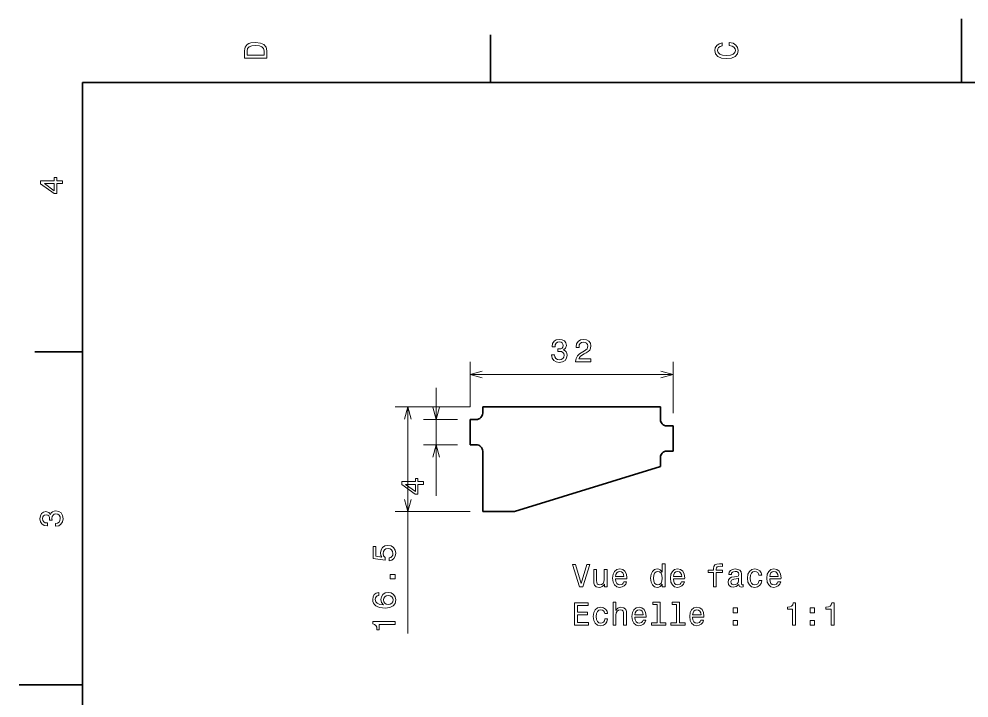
# Model space of a CAD drawing. Extents: x 0 to 297, y 0 to 210.
# Drawn here: x 0 to 149.7, y 102.9 to 210 of the extents above; entities that cross this region are included whole.
import ezdxf

# ---------------------------------------------------------------- set-up
doc = ezdxf.new("R2010")
doc.units = 0

msp = doc.modelspace()

# ---------------------------------------------------------------- linework, layer by layer
at = {"color": 7, "lineweight": 35, "ltscale": 0.25}
for p, q in [((148.5, 200), (148.5, 210)), ((10, 105), (0, 105))]:
    msp.add_line(p, q, dxfattribs=at)
at = {"color": 7, "lineweight": 35, "ltscale": 0.1875}
for p, q in [((74.300003, 200), (74.300003, 207.5)), ((10, 157.5), (2.5, 157.5))]:
    msp.add_line(p, q, dxfattribs=at)
at = {"color": 7, "lineweight": 35}
for p, q in [((287, 200), (10, 200)), ((10, 200), (10, 10)), ((73.073677, 148.831894), (101.073677, 148.831894)), ((101.073677, 139.421448), (78.073677, 132.304474))]:
    msp.add_line(p, q, dxfattribs=at)
at = {"color": 7, "lineweight": 13, "ltscale": 0.177779}
msp.add_line((71.073677, 148.831894), (71.073677, 155.943039), dxfattribs=at)
at = {"color": 7, "lineweight": 13, "ltscale": 0.202779}
msp.add_line((103.073677, 147.831894), (103.073677, 155.943039), dxfattribs=at)
at = {"color": 7, "lineweight": 13}
for p, q in [((71.073677, 153.943039), (103.073677, 153.943039)), ((61.257675, 113.060371), (61.257675, 148.831894))]:
    msp.add_line(p, q, dxfattribs=at)
at = {"color": 8, "lineweight": 13, "ltscale": 0.425901}
msp.add_line((65.739311, 134.795868), (65.739311, 151.831894), dxfattribs=at)
at = {"color": 7, "lineweight": 13, "ltscale": 0.2954}
for p, q in [((71.073677, 148.831894), (59.257675, 148.831894)), ((71.073677, 132.304474), (59.257675, 132.304474))]:
    msp.add_line(p, q, dxfattribs=at)
at = {"color": 7, "lineweight": 35, "ltscale": 0.025}
for p, q in [((73.073677, 147.831894), (73.073677, 148.831894)), ((71.073677, 146.831894), (72.073677, 146.831894)), ((102.073677, 145.831894), (103.073677, 145.831894)), ((72.073677, 142.831894), (71.073677, 142.831894)), ((103.073677, 141.831894), (102.073677, 141.831894))]:
    msp.add_line(p, q, dxfattribs=at)
at = {"color": 7, "lineweight": 35, "ltscale": 0.05}
msp.add_line((101.073677, 148.831894), (101.073677, 146.831894), dxfattribs=at)
at = {"color": 8, "lineweight": 13, "ltscale": 0.133359}
for p, q in [((69.073677, 146.831894), (63.739311, 146.831894)), ((69.073677, 142.831894), (63.739311, 142.831894))]:
    msp.add_line(p, q, dxfattribs=at)
at = {"color": 7, "lineweight": 35, "ltscale": 0.1}
for p, q in [((71.073677, 146.831894), (71.073677, 142.831894)), ((103.073677, 141.831894), (103.073677, 145.831894))]:
    msp.add_line(p, q, dxfattribs=at)
at = {"color": 7, "lineweight": 35, "ltscale": 0.238186}
msp.add_line((73.073677, 132.304474), (73.073677, 141.831894), dxfattribs=at)
at = {"color": 7, "lineweight": 35, "ltscale": 0.035261}
msp.add_line((101.073677, 140.831894), (101.073677, 139.421448), dxfattribs=at)
at = {"color": 7, "lineweight": 35, "ltscale": 0.125}
msp.add_line((78.073677, 132.304474), (73.073677, 132.304474), dxfattribs=at)
at = {"color": 7, "lineweight": 13}
for points in [[(35.533215, 204.994965), (35.533215, 203.829971), (39.033215, 203.829971), (39.033215, 204.994965), (38.922264, 205.544678), (38.584366, 205.953171), (38.034657, 206.205338), (37.283215, 206.296112), (36.516644, 206.215424), (36.21405, 206.114563), (35.971977, 205.973343), (35.644165, 205.56485), (35.563473, 205.297562)], [(35.951801, 204.959656), (36.027451, 205.342941), (36.259438, 205.605194), (36.672985, 205.761536), (37.283215, 205.811966), (37.873272, 205.756485), (38.286816, 205.600143), (38.533936, 205.332855), (38.614628, 204.959656), (38.614628, 204.298996), (35.951801, 204.298996)], [(111.93206, 205.817017), (112.35569, 205.716141), (112.658287, 205.549713), (112.844887, 205.317734), (112.905403, 205.045395), (112.814629, 204.71759), (112.54229, 204.460388), (112.098488, 204.28891), (111.483215, 204.233429), (110.872986, 204.28891), (110.424141, 204.455338), (110.151802, 204.71254), (110.055984, 205.045395), (110.106415, 205.287476), (110.247627, 205.494247), (110.474571, 205.655624), (110.787247, 205.766571), (110.787247, 206.245682), (110.308144, 206.094391), (109.94503, 205.832138), (109.718086, 205.474075), (109.637398, 205.045395), (109.763474, 204.510818), (110.116501, 204.10231), (110.696472, 203.840057), (111.483215, 203.749283), (112.269958, 203.840057), (112.84993, 204.10231), (113.208, 204.510818), (113.329041, 205.045395), (113.233215, 205.51442), (112.965927, 205.892654), (112.527161, 206.159943), (111.93206, 206.301163)], [(6.833213, 184.02739), (6.833213, 184.481277), (5.965778, 184.481277), (5.965778, 184.98056), (5.56232, 184.98056), (5.56232, 184.481277), (3.408862, 184.481277), (3.408862, 184.022339), (5.521974, 182.489197), (5.965778, 182.489197), (5.965778, 184.02739)], [(5.56232, 182.912827), (3.993876, 184.02739), (5.56232, 184.02739)], [(83.934769, 157.04245), (83.934769, 157.007156), (84.015465, 156.52301), (84.252495, 156.159897), (84.625694, 155.927902), (85.119934, 155.842163), (85.644424, 155.927902), (86.037796, 156.149811), (86.289963, 156.502838), (86.380737, 156.956726), (86.340393, 157.254272), (86.229439, 157.496353), (86.047882, 157.682953), (85.805809, 157.819122), (86.133621, 158.091446), (86.249619, 158.525162), (86.173965, 158.918533), (85.957108, 159.216095), (85.60408, 159.402695), (85.119934, 159.468246), (84.666039, 159.387558), (84.318054, 159.165649), (84.09111, 158.812637), (84.015465, 158.343613), (84.015465, 158.308304), (84.46431, 158.308304), (84.504654, 158.631073), (84.63578, 158.863068), (84.847595, 159.004272), (85.145149, 159.054703), (85.407394, 159.014359), (85.599037, 158.908447), (85.715034, 158.736984), (85.760422, 158.50499), (85.715034, 158.257874), (85.593994, 158.091446), (85.382179, 157.990585), (85.094711, 157.960327), (84.898026, 157.965363), (84.898026, 157.566956), (85.145149, 157.577042), (85.462875, 157.531647), (85.699905, 157.410614), (85.84111, 157.213928), (85.891541, 156.956726), (85.836067, 156.664215), (85.689819, 156.447357), (85.457825, 156.311188), (85.150192, 156.265808), (84.832466, 156.316238), (84.600479, 156.467529), (84.454224, 156.70961), (84.39875, 157.04245)], [(87.711143, 155.943039), (90.11676, 155.943039), (90.11676, 156.376755), (88.215462, 156.376755), (88.321373, 156.613785), (88.50293, 156.810471), (89.062729, 157.168549), (89.360275, 157.319839), (89.69313, 157.536697), (89.930161, 157.788849), (90.06633, 158.086411), (90.11676, 158.424301), (90.031029, 158.847931), (89.793991, 159.180786), (89.430878, 159.392609), (88.961861, 159.468246), (88.477715, 159.382523), (88.109558, 159.145477), (87.872528, 158.767242), (87.791832, 158.26796), (87.791832, 158.197357), (88.250763, 158.197357), (88.250763, 158.237701), (88.296158, 158.580643), (88.432327, 158.832809), (88.649185, 158.994186), (88.936646, 159.049667), (89.229156, 158.999237), (89.446014, 158.873154), (89.587219, 158.676468), (89.637657, 158.429352), (89.602356, 158.197357), (89.506531, 158.000671), (89.345146, 157.829208), (89.123245, 157.677902), (88.825699, 157.516525), (88.331459, 157.203842), (87.983475, 156.870987), (87.776703, 156.467529), (87.711143, 155.95816)], [(5.73379, 129.979111), (5.769093, 129.979111), (6.253242, 130.059799), (6.616354, 130.296829), (6.848343, 130.670029), (6.934078, 131.164276), (6.848343, 131.688766), (6.626441, 132.082138), (6.273415, 132.334305), (5.819525, 132.425079), (5.521974, 132.384735), (5.279899, 132.273788), (5.0933, 132.092224), (4.957133, 131.850143), (4.684798, 132.177963), (4.251081, 132.293961), (3.857709, 132.218307), (3.560158, 132.00145), (3.373559, 131.648422), (3.307997, 131.164276), (3.388689, 130.710388), (3.610591, 130.362396), (3.963617, 130.135452), (4.432637, 130.059799), (4.46794, 130.059799), (4.46794, 130.508652), (4.145173, 130.548996), (3.913184, 130.680115), (3.771974, 130.891937), (3.721542, 131.189484), (3.761888, 131.451736), (3.867795, 131.643372), (4.039265, 131.759369), (4.271254, 131.804764), (4.518372, 131.759369), (4.684798, 131.638336), (4.785663, 131.426514), (4.815922, 131.139053), (4.810879, 130.942368), (5.209294, 130.942368), (5.199208, 131.189484), (5.244596, 131.507217), (5.365634, 131.744247), (5.56232, 131.885452), (5.819525, 131.935883), (6.112032, 131.880417), (6.328891, 131.734161), (6.465058, 131.502167), (6.510447, 131.194534), (6.460014, 130.876801), (6.308718, 130.644821), (6.066643, 130.498566), (5.73379, 130.443085)], [(58.344849, 124.535728), (58.758396, 124.646683), (59.081161, 124.893799), (59.28289, 125.256912), (59.35854, 125.720886), (59.267761, 126.230255), (59.020641, 126.62867), (58.62727, 126.880829), (58.122948, 126.976654), (57.653927, 126.890915), (57.28577, 126.648842), (57.04874, 126.270599), (56.963005, 125.78141), (57.023525, 125.403168), (57.189949, 125.110657), (56.246868, 125.251869), (56.246868, 126.785011), (55.833321, 126.785011), (55.833321, 124.913971), (57.689232, 124.636597), (57.689232, 125.040054), (57.452198, 125.332558), (57.366463, 125.705757), (57.42194, 126.028526), (57.583321, 126.27565), (57.830441, 126.431984), (58.148163, 126.487457), (58.465889, 126.431984), (58.713005, 126.270599), (58.869347, 126.023483), (58.92482, 125.705757), (58.889519, 125.438469), (58.773525, 125.231697), (58.591969, 125.080399), (58.344849, 125.004753)], [(89.469208, 123.952881), (88.59169, 120.972336), (87.68895, 123.952881), (87.209846, 123.952881), (88.339531, 120.447838), (88.843849, 120.447838), (89.948318, 123.952881)], [(92.671661, 123.156052), (92.227859, 123.156052), (92.227859, 121.592651), (92.177422, 121.229538), (92.031174, 120.967293), (91.804222, 120.805908), (91.506676, 120.755478), (91.269646, 120.795822), (91.118347, 120.916855), (91.032608, 121.123627), (91.012436, 121.416138), (91.012436, 123.156052), (90.568634, 123.156052), (90.568634, 121.375793), (90.583763, 121.017723), (90.679588, 120.720169), (90.972092, 120.447838), (91.441116, 120.35202), (91.693275, 120.387321), (91.910133, 120.478096), (92.096733, 120.634438), (92.248032, 120.861382), (92.248032, 120.447838), (92.671661, 120.447838)], [(94.008118, 121.67334), (95.783333, 121.67334), (95.788376, 121.880112), (95.70768, 122.460083), (95.485779, 122.893806), (95.132751, 123.156052), (94.663734, 123.251869), (94.204803, 123.151009), (93.851776, 122.868584), (93.624832, 122.409653), (93.544136, 121.804466), (93.619789, 121.184151), (93.846733, 120.730255), (94.194717, 120.447838), (94.648605, 120.35202), (95.041977, 120.41758), (95.364746, 120.58905), (95.601776, 120.861382), (95.737946, 121.224495), (95.299179, 121.224495), (95.208405, 121.022766), (95.077278, 120.871468), (94.704079, 120.750435), (94.416618, 120.805908), (94.19976, 120.982422), (94.058548, 121.269882), (94.008118, 121.658211)], [(94.008118, 122.046539), (94.063591, 122.394524), (94.19976, 122.651726), (94.406532, 122.808067), (94.678864, 122.863541), (94.946152, 122.808067), (95.152931, 122.651726), (95.279007, 122.394524), (95.324402, 122.046539)], [(101.356094, 120.866425), (101.356094, 120.447838), (101.799904, 120.447838), (101.799904, 124.068878), (101.361145, 124.068878), (101.361145, 122.742508), (101.023247, 123.125793), (100.816475, 123.216568), (100.579437, 123.251869), (100.150764, 123.151009), (99.817917, 122.868584), (99.601059, 122.414696), (99.525406, 121.804466), (99.601059, 121.194237), (99.817917, 120.735298), (100.150764, 120.447838), (100.579437, 120.35202), (100.816475, 120.387321), (101.02829, 120.478096)], [(100.65509, 122.853455), (100.947594, 122.782852), (101.169495, 122.586166), (101.300621, 122.258354), (101.351059, 121.804466), (101.300621, 121.345535), (101.169495, 121.017723), (100.947594, 120.815994), (100.65509, 120.750435), (100.377716, 120.815994), (100.165894, 121.017723), (100.024689, 121.350578), (99.979294, 121.804466), (100.024689, 122.253311), (100.165894, 122.581123), (100.377716, 122.782852)], [(103.11618, 121.67334), (104.891403, 121.67334), (104.896446, 121.880112), (104.81575, 122.460083), (104.593849, 122.893806), (104.240822, 123.156052), (103.771805, 123.251869), (103.312866, 123.151009), (102.959846, 122.868584), (102.732903, 122.409653), (102.652206, 121.804466), (102.727859, 121.184151), (102.954803, 120.730255), (103.30278, 120.447838), (103.756676, 120.35202), (104.150047, 120.41758), (104.472809, 120.58905), (104.709846, 120.861382), (104.846008, 121.224495), (104.407249, 121.224495), (104.316475, 121.022766), (104.185349, 120.871468), (103.812149, 120.750435), (103.524689, 120.805908), (103.307831, 120.982422), (103.166618, 121.269882), (103.11618, 121.658211)], [(103.11618, 122.046539), (103.171661, 122.394524), (103.307831, 122.651726), (103.514603, 122.808067), (103.786934, 122.863541), (104.05423, 122.808067), (104.261002, 122.651726), (104.387077, 122.394524), (104.432465, 122.046539)], [(109.415176, 122.687035), (109.415176, 120.447838), (109.858978, 120.447838), (109.858978, 122.687035), (110.86763, 122.687035), (110.86763, 123.065269), (109.858978, 123.065269), (109.858978, 123.231697), (109.894287, 123.433426), (110.010277, 123.569595), (110.206963, 123.650284), (110.489388, 123.68055), (110.86763, 123.660378), (110.86763, 124.043655), (110.388519, 124.068878), (109.954803, 124.023483), (109.652206, 123.887321), (109.470657, 123.650284), (109.415176, 123.312393), (109.415176, 123.065269), (108.603218, 123.065269), (108.603218, 122.687035)], [(113.444717, 120.800865), (113.444717, 120.785736), (113.469933, 120.614265), (113.545578, 120.493225), (113.863304, 120.397408), (114.11042, 120.437752), (114.11042, 120.780693), (114.004517, 120.765564), (113.863304, 120.831123), (113.838089, 121.032852), (113.838089, 122.434868), (113.777573, 122.792938), (113.601059, 123.045097), (113.293419, 123.196396), (112.859703, 123.251869), (112.436066, 123.191353), (112.12339, 123.019882), (111.926704, 122.752594), (111.861145, 122.399567), (111.861145, 122.369308), (112.259552, 122.369308), (112.294861, 122.581123), (112.405807, 122.732422), (112.587364, 122.823196), (112.844574, 122.858498), (113.09169, 122.833282), (113.268204, 122.757637), (113.374107, 122.626511), (113.409409, 122.444954), (113.389236, 122.233139), (113.308548, 122.127235), (113.106819, 122.076797), (112.728577, 122.036453), (112.294861, 121.945679), (111.987221, 121.784294), (111.805664, 121.532135), (111.750191, 121.158936), (111.800621, 120.82608), (111.956963, 120.578964), (112.209122, 120.422623), (112.557106, 120.367149), (113.026123, 120.473053)], [(116.596733, 122.258354), (117.035492, 122.258354), (116.944717, 122.661812), (116.727859, 122.979538), (116.389961, 123.176224), (115.951202, 123.251869), (115.467049, 123.151009), (115.098892, 122.868584), (114.866905, 122.409653), (114.786209, 121.79438), (114.861862, 121.184151), (115.088806, 120.730255), (115.446877, 120.447838), (115.936066, 120.35202), (116.369789, 120.427666), (116.707687, 120.639481), (116.939667, 120.972336), (117.040535, 121.416138), (116.616905, 121.416138), (116.54126, 121.13372), (116.400047, 120.921898), (116.198318, 120.790779), (115.951202, 120.750435), (115.643562, 120.815994), (115.421661, 121.017723), (115.285492, 121.345535), (115.240105, 121.809509), (115.285492, 122.263397), (115.426704, 122.591209), (115.653648, 122.792938), (115.951202, 122.863541), (116.213448, 122.818153), (116.410133, 122.702164), (116.54126, 122.510521)], [(118.296295, 121.67334), (120.071518, 121.67334), (120.076553, 121.880112), (119.995865, 122.460083), (119.773964, 122.893806), (119.420937, 123.156052), (118.95192, 123.251869), (118.492981, 123.151009), (118.139961, 122.868584), (117.91301, 122.409653), (117.832321, 121.804466), (117.907974, 121.184151), (118.134918, 120.730255), (118.482895, 120.447838), (118.93679, 120.35202), (119.330162, 120.41758), (119.652924, 120.58905), (119.889954, 120.861382), (120.026123, 121.224495), (119.587364, 121.224495), (119.496582, 121.022766), (119.365463, 120.871468), (118.992264, 120.750435), (118.704803, 120.805908), (118.487946, 120.982422), (118.346733, 121.269882), (118.296295, 121.658211)], [(118.296295, 122.046539), (118.351776, 122.394524), (118.487946, 122.651726), (118.694717, 122.808067), (118.967049, 122.863541), (119.234344, 122.808067), (119.441116, 122.651726), (119.567192, 122.394524), (119.612579, 122.046539)], [(59.257675, 121.702446), (59.257675, 122.398415), (58.506233, 122.398415), (58.506233, 121.702446)], [(113.394287, 121.395966), (113.333763, 121.13372), (113.172379, 120.931984), (112.930305, 120.800865), (112.632751, 120.755478), (112.441116, 120.780693), (112.304947, 120.861382), (112.219208, 121.002594), (112.193993, 121.19928), (112.214172, 121.375793), (112.294861, 121.501869), (112.61763, 121.643082), (113.026123, 121.703598), (113.394287, 121.824638)], [(56.70076, 119.52478), (56.292255, 119.428963), (55.989662, 119.207054), (55.798019, 118.86412), (55.73246, 118.420311), (55.767761, 118.122765), (55.863583, 117.865555), (56.01992, 117.638611), (56.241825, 117.446968), (56.519203, 117.295677), (56.857098, 117.184723), (57.255512, 117.11412), (57.704361, 117.093948), (58.420498, 117.174637), (58.939949, 117.421753), (59.252632, 117.820168), (59.35854, 118.364838), (59.267761, 118.854034), (59.030727, 119.227234), (58.657532, 119.469307), (58.183468, 119.555038), (57.704361, 119.469307), (57.336205, 119.23732), (57.104218, 118.87925), (57.023525, 118.43544), (57.12439, 117.956337), (57.411854, 117.598267), (56.857098, 117.67392), (56.458683, 117.835297), (56.221653, 118.08242), (56.140961, 118.425354), (56.181305, 118.677521), (56.287212, 118.869164), (56.463726, 118.995239), (56.70076, 119.060806)], [(58.188511, 119.065849), (58.506233, 119.010368), (58.74831, 118.869164), (58.909691, 118.642212), (58.960125, 118.359795), (58.909691, 118.062248), (58.753353, 117.835297), (58.511276, 117.689049), (58.193554, 117.643654), (57.880875, 117.694092), (57.643841, 117.835297), (57.492546, 118.067291), (57.437069, 118.379967), (57.492546, 118.652306), (57.638798, 118.869164), (57.875832, 119.010368)], [(87.532608, 114.401009), (89.751633, 114.401009), (89.751633, 114.824638), (87.99659, 114.824638), (87.99659, 116.009796), (89.55999, 116.009796), (89.55999, 116.428383), (87.99659, 116.428383), (87.99659, 117.477379), (89.711288, 117.477379), (89.711288, 117.901009), (87.532608, 117.901009)], [(92.308548, 116.211525), (92.747307, 116.211525), (92.656532, 116.614983), (92.439674, 116.932709), (92.101776, 117.129395), (91.663017, 117.20504), (91.178864, 117.104179), (90.810707, 116.821754), (90.57872, 116.362823), (90.498032, 115.747551), (90.573677, 115.137321), (90.800621, 114.683426), (91.158691, 114.401009), (91.647888, 114.305191), (92.081604, 114.380836), (92.419495, 114.592651), (92.651489, 114.925507), (92.75235, 115.369308), (92.32872, 115.369308), (92.253075, 115.086891), (92.111862, 114.875069), (91.910133, 114.74395), (91.663017, 114.703606), (91.355377, 114.769165), (91.133476, 114.970894), (90.997307, 115.298706), (90.95192, 115.76268), (90.997307, 116.216568), (91.138519, 116.54438), (91.365463, 116.746109), (91.663017, 116.816711), (91.925262, 116.771324), (92.121948, 116.655334), (92.253075, 116.463692)], [(93.619789, 114.401009), (94.063591, 114.401009), (94.063591, 115.964409), (94.108978, 116.322479), (94.255234, 116.584724), (94.482178, 116.746109), (94.784775, 116.806625), (95.026848, 116.756195), (95.178146, 116.620026), (95.253792, 116.393082), (95.279007, 116.090492), (95.279007, 114.401009), (95.722809, 114.401009), (95.722809, 116.181267), (95.702637, 116.539337), (95.611862, 116.836891), (95.314308, 117.109222), (94.850334, 117.20504), (94.598175, 117.169739), (94.381317, 117.073921), (94.19976, 116.922623), (94.063591, 116.715851), (94.063591, 118.022049), (93.619789, 118.022049)], [(97.044136, 115.626511), (98.819351, 115.626511), (98.824402, 115.833282), (98.743706, 116.413254), (98.521805, 116.846977), (98.168777, 117.109222), (97.69976, 117.20504), (97.240822, 117.104179), (96.887802, 116.821754), (96.660851, 116.362823), (96.580162, 115.757637), (96.655807, 115.137321), (96.882751, 114.683426), (97.230736, 114.401009), (97.684631, 114.305191), (98.078003, 114.37075), (98.400764, 114.542221), (98.637802, 114.814552), (98.773964, 115.177666), (98.335205, 115.177666), (98.244431, 114.975937), (98.113304, 114.824638), (97.740105, 114.703606), (97.452637, 114.759079), (97.235779, 114.935593), (97.094574, 115.223053), (97.044136, 115.611382)], [(97.044136, 115.99971), (97.099617, 116.347694), (97.235779, 116.604897), (97.442551, 116.761238), (97.71489, 116.816711), (97.982178, 116.761238), (98.18895, 116.604897), (98.315033, 116.347694), (98.36042, 115.99971)], [(100.574402, 117.648849), (100.574402, 114.774208), (99.661575, 114.774208), (99.661575, 114.401009), (101.92598, 114.401009), (101.92598, 114.774208), (101.018204, 114.774208), (101.018204, 118.022049), (99.878433, 118.022049), (99.878433, 117.648849)], [(103.61042, 117.648849), (103.61042, 114.774208), (102.697594, 114.774208), (102.697594, 114.401009), (104.962006, 114.401009), (104.962006, 114.774208), (104.05423, 114.774208), (104.05423, 118.022049), (102.914459, 118.022049), (102.914459, 117.648849)], [(106.152206, 115.626511), (107.927422, 115.626511), (107.932465, 115.833282), (107.851776, 116.413254), (107.629875, 116.846977), (107.276848, 117.109222), (106.807831, 117.20504), (106.348892, 117.104179), (105.995865, 116.821754), (105.768921, 116.362823), (105.688232, 115.757637), (105.763878, 115.137321), (105.990822, 114.683426), (106.338806, 114.401009), (106.792694, 114.305191), (107.186066, 114.37075), (107.508835, 114.542221), (107.745865, 114.814552), (107.882034, 115.177666), (107.443275, 115.177666), (107.352493, 114.975937), (107.221375, 114.824638), (106.848175, 114.703606), (106.560707, 114.759079), (106.343849, 114.935593), (106.202637, 115.223053), (106.152206, 115.611382)], [(106.152206, 115.99971), (106.207687, 116.347694), (106.343849, 116.604897), (106.550621, 116.761238), (106.82296, 116.816711), (107.090248, 116.761238), (107.29702, 116.604897), (107.423103, 116.347694), (107.468491, 115.99971)], [(112.531891, 116.35778), (113.227859, 116.35778), (113.227859, 117.109222), (112.531891, 117.109222)], [(121.897163, 114.401009), (122.356094, 114.401009), (122.356094, 117.926224), (122.013153, 117.926224), (121.922379, 117.618591), (121.740822, 117.411819), (121.46344, 117.290779), (121.080154, 117.250435), (121.080154, 116.892365), (121.897163, 116.892365)], [(124.67598, 116.35778), (125.371948, 116.35778), (125.371948, 117.109222), (124.67598, 117.109222)], [(127.969208, 114.401009), (128.428131, 114.401009), (128.428131, 117.926224), (128.085205, 117.926224), (127.994423, 117.618591), (127.812866, 117.411819), (127.535492, 117.290779), (127.152206, 117.250435), (127.152206, 116.892365), (127.969208, 116.892365)], [(59.257675, 114.487602), (59.257675, 114.946541), (55.73246, 114.946541), (55.73246, 114.6036), (56.040096, 114.512817), (56.246868, 114.331268), (56.367905, 114.053886), (56.408249, 113.670601), (56.766319, 113.670601), (56.766319, 114.487602)], [(112.531891, 114.401009), (113.227859, 114.401009), (113.227859, 115.152451), (112.531891, 115.152451)], [(124.67598, 114.401009), (125.371948, 114.401009), (125.371948, 115.152451), (124.67598, 115.152451)]]:
    msp.add_lwpolyline(points, close=True, dxfattribs=at)
for points in [[(73.005531, 154.460678), (71.073677, 153.943039), (73.005531, 153.4254)], [(101.14183, 153.4254), (103.073677, 153.943039), (101.14183, 154.460678)], [(61.775311, 146.90004), (61.257675, 148.831894), (60.740036, 146.90004)], [(60.740036, 134.236328), (61.257675, 132.304474), (61.775311, 134.236328)]]:
    msp.add_lwpolyline(points, dxfattribs=at)
at = {"color": 8, "lineweight": 13}
for points in [[(65.221672, 148.763748), (65.739311, 146.831894), (66.25695, 148.763748)], [(66.25695, 140.90004), (65.739311, 142.831894), (65.221672, 140.90004)]]:
    msp.add_lwpolyline(points, dxfattribs=at)
for points in [[(63.739311, 136.591248), (63.739311, 137.045151), (62.871876, 137.045151), (62.871876, 137.544434), (62.468418, 137.544434), (62.468418, 137.045151), (60.31496, 137.045151), (60.31496, 136.586212), (62.42807, 135.05307), (62.871876, 135.05307), (62.871876, 136.591248)], [(62.468418, 135.4767), (60.899975, 136.591248), (62.468418, 136.591248)]]:
    msp.add_lwpolyline(points, close=True, dxfattribs=at)
at = {"color": 7, "lineweight": 35}
for centre, start, end in [((72.073677, 147.831894), 269.999997, 360), ((102.073677, 146.831894), 179.999995, 269.999997), ((72.073677, 141.831894), 0, 90.000003), ((102.073677, 140.831894), 90.000003, 180.000005)]:
    msp.add_arc(centre, 1, start, end, dxfattribs=at)

doc.saveas('drawing.dxf')
